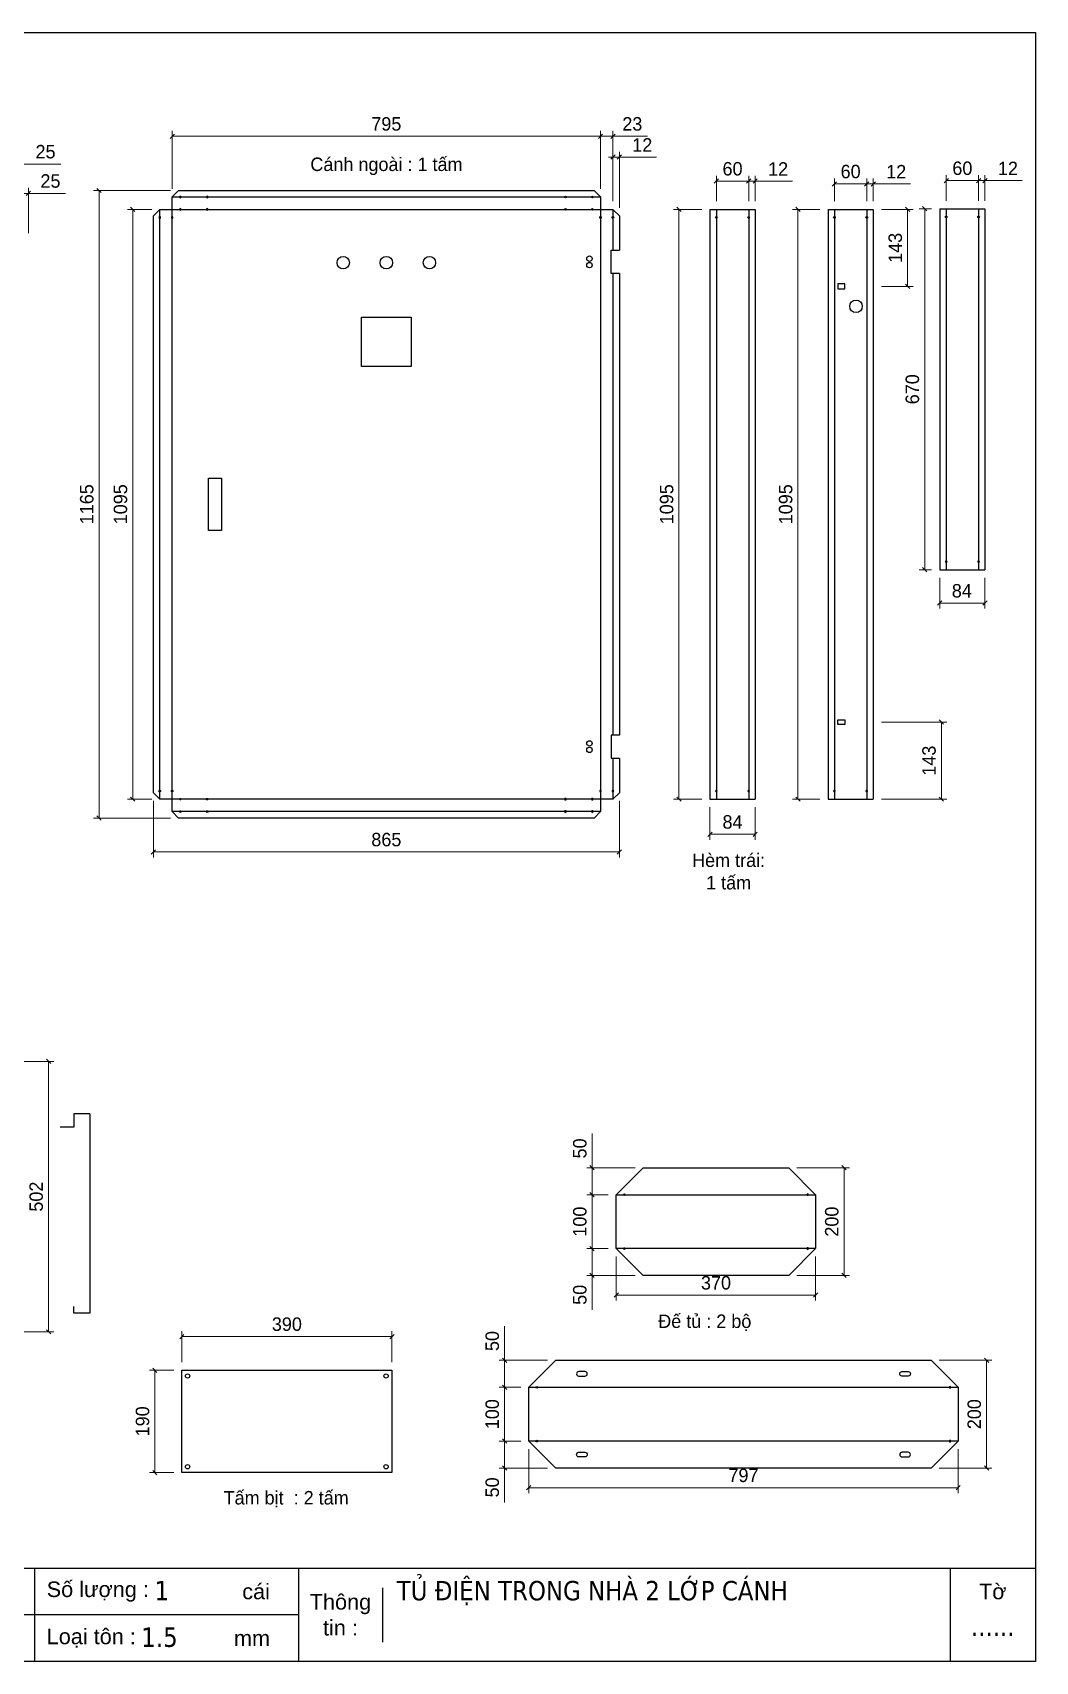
# Model space of a CAD drawing. Header units: millimetres. Extents: x 0 to 4277, y 0 to 3024.
# Drawn here: x 2415 to 4277, y 0 to 3024 of the extents above; entities that cross this region are included whole.
import ezdxf
from ezdxf.enums import TextEntityAlignment as Align

# ---------------------------------------------------------------- set-up
doc = ezdxf.new("R2010")
doc.units = ezdxf.units.MM
doc.layers.add('CNC', color=7, linetype='Continuous')
doc.layers.add('DIM', color=253, linetype='Continuous')
doc.styles.add('Arial', font='arial.ttf')
doc.styles.add('Tahoma (Input Text)', font='tahoma.ttf')
doc.dimstyles.new('Dim-25', dxfattribs={"dimtxt": 25, "dimasz": 8, "dimexe": 10, "dimexo": 15, "dimgap": 10, "dimtad": 1, "dimdec": 0, "dimtxsty": 'Standard', "dimblk": 'OBLIQUE', "dimcen": 10, "dimclrd": 5, "dimclre": 5, "dimclrt": 3, "dimazin": 3, "dimtfac": 1, "dimtdec": 0, "dimtmove": 0, "dimatfit": 3, "dimldrblk": 'OBLIQUE', "dimlwd": 9, "dimlwe": 9})

# ---------------------------------------------------------------- blocks, each defined once
blk = doc.blocks.new('khungtenAsean2')
at = {"color": 7}
for p, q in [((2970, -1980), (0, -1980)), ((1680, -1980), (1680, -2100)), ((2020, -1980), (2020, -2100)), ((2860, -1980), (2860, -2100)), ((2128.3, -2005), (2128.3, -2075)), ((2020, -2040), (0, -2040))]:
    blk.add_line(p, q, dxfattribs=at)
blk.add_lwpolyline([(0, 0), (2970, 0), (2970, -2100), (0, -2100)], close=True, dxfattribs=at)
at = {"color": 2, "char_height": 20, "style": 'Arial'}
for s, insert, width, attachment_point in [('  Số lượng :', (1680, -2010), 917.634, 4), ('cái', (1947.6, -2010), 917.634, 4), ('Thông\\Ptin :', (2074.2, -2040), 108.311, 5), ('Tờ', (2915, -2010), 110, 5), ('  Loại tôn :', (1680, -2070), 917.634, 4), ('mm', (1936.9, -2070), 917.634, 4)]:
    blk.add_mtext(s, dxfattribs=dict(at, insert=insert, width=width, attachment_point=attachment_point))
at = {"color": 1, "style": 'Tahoma (Input Text)', "flags": 8}
for tag, p in [('#03', (506.6, -2019.3)), ('#01', (137.1, -2021.3)), ('#05', (1106.6, -2021.3)), ('#07', (1834.7, -2021.3)), ('#09', (2146.7, -2021.3)), ('#02', (98.5, -2081.3)), ('#04', (486.1, -2081.3)), ('#06', (1065.3, -2081.3)), ('#08', (1817.4, -2081.3)), ('#10', (2146.7, -2081.3))]:
    blk.add_attdef(tag, p, '', height=25, dxfattribs=at)
blk.add_attdef('#11', text='', height=25, dxfattribs=at).set_placement((2915, -2067.3), align=Align.CENTER)
blk = doc.blocks.new('*D15')
at = {"color": 0, "linetype": 'ByBlock', "lineweight": -2}
for p, q in [((2361.5, 2783.9), (2353.5, 2775.9)), ((2378.5, 2775.9), (2386.5, 2783.9))]:
    blk.add_line(p, q, dxfattribs=at)
at = {"layer": 'Defpoints', "color": 0, "transparency": 16777216}
for p in [(2382.5, 2779.9), (2357.5, 2661.8), (2382.5, 2661.8)]:
    blk.add_point(p, dxfattribs=at)
at = {"layer": 'DIM', "color": 5, "lineweight": 9, "transparency": 16777216}
for p, q in [((2357.5, 2676.8), (2357.5, 2789.9)), ((2382.5, 2676.8), (2382.5, 2789.9)), ((2357.5, 2779.9), (2382.5, 2779.9)), ((2382.5, 2779.9), (2467.6, 2779.9))]:
    blk.add_line(p, q, dxfattribs=at)
at = {"layer": 'DIM', "color": 3, "transparency": 16777216, "insert": (2439.4, 2802.7), "char_height": 25, "attachment_point": 5}
blk.add_mtext('25', dxfattribs=at)
blk = doc.blocks.new('_Oblique')
at = {"color": 0, "linetype": 'ByBlock', "lineweight": -2}
blk.add_line((-0.5, -0.5), (0.5, 0.5), dxfattribs=at)
blk = doc.blocks.new('*D16')
at = {"color": 0, "linetype": 'ByBlock', "lineweight": -2}
for p, q in [((2386.5, 2729.5), (2378.5, 2721.5)), ((2403.5, 2721.5), (2411.5, 2729.5))]:
    blk.add_line(p, q, dxfattribs=at)
at = {"layer": 'Defpoints', "color": 0, "transparency": 16777216}
for p in [(2407.5, 2725.5), (2382.5, 2661.8), (2407.5, 2636.8)]:
    blk.add_point(p, dxfattribs=at)
at = {"layer": 'DIM', "color": 5, "lineweight": 9, "transparency": 16777216}
for p, q in [((2382.5, 2676.8), (2382.5, 2735.5)), ((2382.5, 2725.5), (2407.5, 2725.5)), ((2407.5, 2651.8), (2407.5, 2735.5)), ((2407.5, 2725.5), (2476.7, 2725.5))]:
    blk.add_line(p, q, dxfattribs=at)
at = {"layer": 'DIM', "color": 3, "transparency": 16777216, "insert": (2448.5, 2748.3), "char_height": 25, "attachment_point": 5}
blk.add_mtext('25', dxfattribs=at)
blk = doc.blocks.new('f3daunguoc')
at = {"layer": 'CNC', "color": 2, "lineweight": -3}
blk.add_circle((0, 0), 1.5, dxfattribs=at)
blk = doc.blocks.new('*D22')
at = {"color": 0, "linetype": 'ByBlock', "lineweight": -2}
for p, q in [((3488.5, 2788.8), (3496.5, 2796.8)), ((3508.5, 2796.8), (3500.5, 2788.8))]:
    blk.add_line(p, q, dxfattribs=at)
at = {"layer": 'Defpoints', "color": 0, "transparency": 16777216}
for p in [(3504.5, 2792.8), (3492.5, 2695.8), (3504.5, 2683.8)]:
    blk.add_point(p, dxfattribs=at)
at = {"layer": 'DIM', "color": 5, "lineweight": 9, "transparency": 16777216}
for p, q in [((3492.5, 2792.8), (3484.5, 2792.8)), ((3492.5, 2710.8), (3492.5, 2802.8)), ((3492.5, 2792.8), (3504.5, 2792.8)), ((3504.5, 2698.8), (3504.5, 2802.8)), ((3504.5, 2792.8), (3573.7, 2792.8))]:
    blk.add_line(p, q, dxfattribs=at)
at = {"layer": 'DIM', "color": 3, "transparency": 16777216, "insert": (3547.1, 2815.4), "char_height": 25, "attachment_point": 5}
blk.add_mtext('12', dxfattribs=at)
blk = doc.blocks.new('*D23')
at = {"color": 0, "linetype": 'ByBlock', "lineweight": -2}
for p, q in [((3473.5, 2835.5), (3465.5, 2827.5)), ((3488.5, 2827.5), (3496.5, 2835.5))]:
    blk.add_line(p, q, dxfattribs=at)
at = {"layer": 'Defpoints', "color": 0, "transparency": 16777216}
for p in [(3492.5, 2831.5), (3469.5, 2718.8), (3492.5, 2695.8)]:
    blk.add_point(p, dxfattribs=at)
at = {"layer": 'DIM', "color": 5, "lineweight": 9, "transparency": 16777216}
for p, q in [((3469.5, 2733.8), (3469.5, 2841.5)), ((3469.5, 2831.5), (3492.5, 2831.5)), ((3492.5, 2710.8), (3492.5, 2841.5)), ((3492.5, 2831.5), (3556.7, 2831.5))]:
    blk.add_line(p, q, dxfattribs=at)
at = {"layer": 'DIM', "color": 3, "transparency": 16777216, "insert": (3528.6, 2854.3), "char_height": 25, "attachment_point": 5}
blk.add_mtext('23', dxfattribs=at)
blk = doc.blocks.new('*D24')
at = {"color": 0, "linetype": 'ByBlock', "lineweight": -2}
for p, q in [((2678.5, 2835.5), (2670.5, 2827.5)), ((3465.5, 2827.5), (3473.5, 2835.5))]:
    blk.add_line(p, q, dxfattribs=at)
at = {"layer": 'Defpoints', "color": 0, "transparency": 16777216}
for p in [(2674.5, 2831.5), (2674.5, 2718.8), (3469.5, 2718.8)]:
    blk.add_point(p, dxfattribs=at)
at = {"layer": 'DIM', "color": 5, "lineweight": 9, "transparency": 16777216}
for p, q in [((2674.5, 2733.8), (2674.5, 2841.5)), ((3469.5, 2831.5), (2674.5, 2831.5)), ((3469.5, 2733.8), (3469.5, 2841.5))]:
    blk.add_line(p, q, dxfattribs=at)
at = {"layer": 'DIM', "color": 3, "transparency": 16777216, "insert": (3072, 2854.3), "char_height": 25, "attachment_point": 5}
blk.add_mtext('795', dxfattribs=at)
blk = doc.blocks.new('*D25')
at = {"color": 0, "linetype": 'ByBlock', "lineweight": -2}
for p, q in [((2542.7, 2726.8), (2534.7, 2734.8)), ((2534.7, 1569.8), (2542.7, 1561.8))]:
    blk.add_line(p, q, dxfattribs=at)
at = {"layer": 'Defpoints', "color": 0, "transparency": 16777216}
for p in [(2686.6, 2730.8), (2538.7, 1565.8), (2686.6, 1565.8)]:
    blk.add_point(p, dxfattribs=at)
at = {"layer": 'DIM', "color": 5, "lineweight": 9, "transparency": 16777216}
for p, q in [((2671.6, 2730.8), (2528.7, 2730.8)), ((2538.7, 2730.8), (2538.7, 1565.8)), ((2671.6, 1565.8), (2528.7, 1565.8))]:
    blk.add_line(p, q, dxfattribs=at)
at = {"layer": 'DIM', "color": 3, "transparency": 16777216, "insert": (2516, 2148.3), "char_height": 25, "attachment_point": 5, "rotation": 90}
blk.add_mtext('1165', dxfattribs=at)
blk = doc.blocks.new('*D26')
at = {"color": 0, "linetype": 'ByBlock', "lineweight": -2}
for p, q in [((2605.4, 2691.8), (2597.4, 2699.8)), ((2597.4, 1604.8), (2605.4, 1596.8))]:
    blk.add_line(p, q, dxfattribs=at)
at = {"layer": 'Defpoints', "color": 0, "transparency": 16777216}
for p in [(2601.4, 2695.8), (2651.5, 2695.8), (2651.5, 1600.8)]:
    blk.add_point(p, dxfattribs=at)
at = {"layer": 'DIM', "color": 5, "lineweight": 9, "transparency": 16777216}
for p, q in [((2636.5, 2695.8), (2591.4, 2695.8)), ((2601.4, 1600.8), (2601.4, 2695.8)), ((2636.5, 1600.8), (2591.4, 1600.8))]:
    blk.add_line(p, q, dxfattribs=at)
at = {"layer": 'DIM', "color": 3, "transparency": 16777216, "insert": (2578.6, 2148.3), "char_height": 25, "attachment_point": 5, "rotation": 90}
blk.add_mtext('1095', dxfattribs=at)
blk = doc.blocks.new('*D27')
at = {"color": 0, "linetype": 'ByBlock', "lineweight": -2}
for p, q in [((2643.5, 1506.8), (2635.5, 1498.8)), ((3500.5, 1498.8), (3508.5, 1506.8))]:
    blk.add_line(p, q, dxfattribs=at)
at = {"layer": 'Defpoints', "color": 0, "transparency": 16777216}
for p in [(2639.5, 1612.8), (3504.5, 1612.8), (3504.5, 1502.8)]:
    blk.add_point(p, dxfattribs=at)
at = {"layer": 'DIM', "color": 5, "lineweight": 9, "transparency": 16777216}
for p, q in [((2639.5, 1597.8), (2639.5, 1492.8)), ((3504.5, 1597.8), (3504.5, 1492.8)), ((2639.5, 1502.8), (3504.5, 1502.8))]:
    blk.add_line(p, q, dxfattribs=at)
at = {"layer": 'DIM', "color": 3, "transparency": 16777216, "insert": (3072, 1525.6), "char_height": 25, "attachment_point": 5}
blk.add_mtext('865', dxfattribs=at)
blk = doc.blocks.new('*D28')
at = {"color": 0, "linetype": 'ByBlock', "lineweight": -2}
for p, q in [((3959.8, 2739.1), (3967.8, 2747.1)), ((3979.8, 2747.1), (3971.8, 2739.1))]:
    blk.add_line(p, q, dxfattribs=at)
at = {"layer": 'Defpoints', "color": 0, "transparency": 16777216}
for p in [(3975.8, 2743.1), (3963.8, 2695.8), (3975.8, 2695.8)]:
    blk.add_point(p, dxfattribs=at)
at = {"layer": 'DIM', "color": 5, "lineweight": 9, "transparency": 16777216}
for p, q in [((3963.8, 2710.8), (3963.8, 2753.1)), ((3975.8, 2710.8), (3975.8, 2753.1)), ((3963.8, 2743.1), (3955.8, 2743.1)), ((3963.8, 2743.1), (3975.8, 2743.1)), ((3975.8, 2743.1), (4045, 2743.1))]:
    blk.add_line(p, q, dxfattribs=at)
at = {"layer": 'DIM', "color": 3, "transparency": 16777216, "insert": (4018.4, 2765.7), "char_height": 25, "attachment_point": 5}
blk.add_mtext('12', dxfattribs=at)
blk = doc.blocks.new('*D29')
at = {"color": 0, "linetype": 'ByBlock', "lineweight": -2}
for p, q in [((3907.8, 2747.1), (3899.8, 2739.1)), ((3959.8, 2739.1), (3967.8, 2747.1))]:
    blk.add_line(p, q, dxfattribs=at)
at = {"layer": 'Defpoints', "color": 0, "transparency": 16777216}
for p in [(3903.8, 2743.1), (3903.8, 2695.8), (3963.8, 2695.8)]:
    blk.add_point(p, dxfattribs=at)
at = {"layer": 'DIM', "color": 5, "lineweight": 9, "transparency": 16777216}
for p, q in [((3903.8, 2710.8), (3903.8, 2753.1)), ((3963.8, 2710.8), (3963.8, 2753.1)), ((3963.8, 2743.1), (3903.8, 2743.1))]:
    blk.add_line(p, q, dxfattribs=at)
at = {"layer": 'DIM', "color": 3, "transparency": 16777216, "insert": (3933.8, 2765.9), "char_height": 25, "attachment_point": 5}
blk.add_mtext('60', dxfattribs=at)
blk = doc.blocks.new('*D30')
at = {"color": 0, "linetype": 'ByBlock', "lineweight": -2}
for p, q in [((3740.6, 2744.3), (3748.6, 2752.3)), ((3760.6, 2752.3), (3752.6, 2744.3))]:
    blk.add_line(p, q, dxfattribs=at)
at = {"layer": 'Defpoints', "color": 0, "transparency": 16777216}
for p in [(3756.6, 2748.3), (3744.6, 2695.8), (3756.6, 2695.8)]:
    blk.add_point(p, dxfattribs=at)
at = {"layer": 'DIM', "color": 5, "lineweight": 9, "transparency": 16777216}
for p, q in [((3744.6, 2710.8), (3744.6, 2758.3)), ((3756.6, 2710.8), (3756.6, 2758.3)), ((3744.6, 2748.3), (3736.6, 2748.3)), ((3744.6, 2748.3), (3756.6, 2748.3)), ((3756.6, 2748.3), (3825.8, 2748.3))]:
    blk.add_line(p, q, dxfattribs=at)
at = {"layer": 'DIM', "color": 3, "transparency": 16777216, "insert": (3799.2, 2770.8), "char_height": 25, "attachment_point": 5}
blk.add_mtext('12', dxfattribs=at)
blk = doc.blocks.new('*D31')
at = {"color": 0, "linetype": 'ByBlock', "lineweight": -2}
for p, q in [((3688.6, 2752.3), (3680.6, 2744.3)), ((3740.6, 2744.3), (3748.6, 2752.3))]:
    blk.add_line(p, q, dxfattribs=at)
at = {"layer": 'Defpoints', "color": 0, "transparency": 16777216}
for p in [(3684.6, 2748.3), (3684.6, 2695.8), (3744.6, 2695.8)]:
    blk.add_point(p, dxfattribs=at)
at = {"layer": 'DIM', "color": 5, "lineweight": 9, "transparency": 16777216}
for p, q in [((3684.6, 2710.8), (3684.6, 2758.3)), ((3744.6, 2710.8), (3744.6, 2758.3)), ((3744.6, 2748.3), (3684.6, 2748.3))]:
    blk.add_line(p, q, dxfattribs=at)
at = {"layer": 'DIM', "color": 3, "transparency": 16777216, "insert": (3714.6, 2771), "char_height": 25, "attachment_point": 5}
blk.add_mtext('60', dxfattribs=at)
blk = doc.blocks.new('*D32')
at = {"color": 0, "linetype": 'ByBlock', "lineweight": -2}
for p, q in [((3619.2, 2691.8), (3611.2, 2699.8)), ((3611.2, 1604.8), (3619.2, 1596.8))]:
    blk.add_line(p, q, dxfattribs=at)
at = {"layer": 'Defpoints', "color": 0, "transparency": 16777216}
for p in [(3672.6, 2695.8), (3615.2, 1600.8), (3672.6, 1600.8)]:
    blk.add_point(p, dxfattribs=at)
at = {"layer": 'DIM', "color": 5, "lineweight": 9, "transparency": 16777216}
for p, q in [((3657.6, 2695.8), (3605.2, 2695.8)), ((3615.2, 2695.8), (3615.2, 1600.8)), ((3657.6, 1600.8), (3605.2, 1600.8))]:
    blk.add_line(p, q, dxfattribs=at)
at = {"layer": 'DIM', "color": 3, "transparency": 16777216, "insert": (3592.4, 2148.3), "char_height": 25, "attachment_point": 5, "rotation": 90}
blk.add_mtext('1095', dxfattribs=at)
blk = doc.blocks.new('*D33')
at = {"color": 0, "linetype": 'ByBlock', "lineweight": -2}
for p, q in [((3840, 2691.8), (3832, 2699.8)), ((3832, 1604.8), (3840, 1596.8))]:
    blk.add_line(p, q, dxfattribs=at)
at = {"layer": 'Defpoints', "color": 0, "transparency": 16777216}
for p in [(3891.8, 2695.8), (3836, 1600.8), (3891.8, 1600.8)]:
    blk.add_point(p, dxfattribs=at)
at = {"layer": 'DIM', "color": 5, "lineweight": 9, "transparency": 16777216}
for p, q in [((3876.8, 2695.8), (3826, 2695.8)), ((3836, 2695.8), (3836, 1600.8)), ((3876.8, 1600.8), (3826, 1600.8))]:
    blk.add_line(p, q, dxfattribs=at)
at = {"layer": 'DIM', "color": 3, "transparency": 16777216, "insert": (3813.3, 2148.3), "char_height": 25, "attachment_point": 5, "rotation": 90}
blk.add_mtext('1095', dxfattribs=at)
blk = doc.blocks.new('*D34')
at = {"color": 0, "linetype": 'ByBlock', "lineweight": -2}
for p, q in [((4167.2, 2745.3), (4175.2, 2753.3)), ((4187.2, 2753.3), (4179.2, 2745.3))]:
    blk.add_line(p, q, dxfattribs=at)
at = {"layer": 'Defpoints', "color": 0, "transparency": 16777216}
for p in [(4183.2, 2749.3), (4171.2, 2696.8), (4183.2, 2696.8)]:
    blk.add_point(p, dxfattribs=at)
at = {"layer": 'DIM', "color": 5, "lineweight": 9, "transparency": 16777216}
for p, q in [((4171.2, 2711.8), (4171.2, 2759.3)), ((4183.2, 2711.8), (4183.2, 2759.3)), ((4171.2, 2749.3), (4163.2, 2749.3)), ((4171.2, 2749.3), (4183.2, 2749.3)), ((4183.2, 2749.3), (4252.4, 2749.3))]:
    blk.add_line(p, q, dxfattribs=at)
at = {"layer": 'DIM', "color": 3, "transparency": 16777216, "insert": (4225.8, 2771.8), "char_height": 25, "attachment_point": 5}
blk.add_mtext('12', dxfattribs=at)
blk = doc.blocks.new('*D35')
at = {"color": 0, "linetype": 'ByBlock', "lineweight": -2}
for p, q in [((4115.2, 2753.3), (4107.2, 2745.3)), ((4167.2, 2745.3), (4175.2, 2753.3))]:
    blk.add_line(p, q, dxfattribs=at)
at = {"layer": 'Defpoints', "color": 0, "transparency": 16777216}
for p in [(4111.2, 2749.3), (4111.2, 2696.8), (4171.2, 2696.8)]:
    blk.add_point(p, dxfattribs=at)
at = {"layer": 'DIM', "color": 5, "lineweight": 9, "transparency": 16777216}
for p, q in [((4111.2, 2711.8), (4111.2, 2759.3)), ((4171.2, 2711.8), (4171.2, 2759.3)), ((4171.2, 2749.3), (4111.2, 2749.3))]:
    blk.add_line(p, q, dxfattribs=at)
at = {"layer": 'DIM', "color": 3, "transparency": 16777216, "insert": (4141.2, 2772), "char_height": 25, "attachment_point": 5}
blk.add_mtext('60', dxfattribs=at)
blk = doc.blocks.new('*D36')
at = {"color": 0, "linetype": 'ByBlock', "lineweight": -2}
for p, q in [((4075.3, 2692.8), (4067.3, 2700.8)), ((4067.3, 2030.8), (4075.3, 2022.8))]:
    blk.add_line(p, q, dxfattribs=at)
at = {"layer": 'Defpoints', "color": 0, "transparency": 16777216}
for p in [(4099.2, 2696.8), (4071.3, 2026.8), (4099.2, 2026.8)]:
    blk.add_point(p, dxfattribs=at)
at = {"layer": 'DIM', "color": 5, "lineweight": 9, "transparency": 16777216}
for p, q in [((4084.2, 2696.8), (4061.3, 2696.8)), ((4071.3, 2696.8), (4071.3, 2026.8)), ((4084.2, 2026.8), (4061.3, 2026.8))]:
    blk.add_line(p, q, dxfattribs=at)
at = {"layer": 'DIM', "color": 3, "transparency": 16777216, "insert": (4048.5, 2361.8), "char_height": 25, "attachment_point": 5, "rotation": 90}
blk.add_mtext('670', dxfattribs=at)
blk = doc.blocks.new('*D37')
at = {"color": 0, "linetype": 'ByBlock', "lineweight": -2}
for p, q in [((4106.2, 1739.8), (4098.2, 1747.8)), ((4098.2, 1604.8), (4106.2, 1596.8))]:
    blk.add_line(p, q, dxfattribs=at)
at = {"layer": 'Defpoints', "color": 0, "transparency": 16777216}
for p in [(3975.8, 1743.8), (4102.2, 1743.8), (3975.8, 1600.8)]:
    blk.add_point(p, dxfattribs=at)
at = {"layer": 'DIM', "color": 5, "lineweight": 9, "transparency": 16777216}
for p, q in [((3990.8, 1743.8), (4112.2, 1743.8)), ((4102.2, 1600.8), (4102.2, 1743.8)), ((3990.8, 1600.8), (4112.2, 1600.8))]:
    blk.add_line(p, q, dxfattribs=at)
at = {"layer": 'DIM', "color": 3, "transparency": 16777216, "insert": (4079.4, 1672.3), "char_height": 25, "attachment_point": 5, "rotation": 90}
blk.add_mtext('143', dxfattribs=at)
blk = doc.blocks.new('*D38')
at = {"color": 0, "linetype": 'ByBlock', "lineweight": -2}
for p, q in [((4043.6, 2691.8), (4035.6, 2699.8)), ((4035.6, 2556.8), (4043.6, 2548.8))]:
    blk.add_line(p, q, dxfattribs=at)
at = {"layer": 'Defpoints', "color": 0, "transparency": 16777216}
for p in [(3975.8, 2695.8), (4039.6, 2695.8), (3975.8, 2552.8)]:
    blk.add_point(p, dxfattribs=at)
at = {"layer": 'DIM', "color": 5, "lineweight": 9, "transparency": 16777216}
for p, q in [((3990.8, 2695.8), (4049.6, 2695.8)), ((4039.6, 2552.8), (4039.6, 2695.8)), ((3990.8, 2552.8), (4049.6, 2552.8))]:
    blk.add_line(p, q, dxfattribs=at)
at = {"layer": 'DIM', "color": 3, "transparency": 16777216, "insert": (4016.8, 2624.3), "char_height": 25, "attachment_point": 5, "rotation": 90}
blk.add_mtext('143', dxfattribs=at)
blk = doc.blocks.new('*D39')
at = {"color": 0, "linetype": 'ByBlock', "lineweight": -2}
for p, q in [((3676.6, 1539.6), (3668.6, 1531.6)), ((3752.6, 1531.6), (3760.6, 1539.6))]:
    blk.add_line(p, q, dxfattribs=at)
at = {"layer": 'Defpoints', "color": 0, "transparency": 16777216}
for p in [(3672.6, 1600.8), (3756.6, 1600.8), (3756.6, 1535.6)]:
    blk.add_point(p, dxfattribs=at)
at = {"layer": 'DIM', "color": 5, "lineweight": 9, "transparency": 16777216}
for p, q in [((3672.6, 1585.8), (3672.6, 1525.6)), ((3756.6, 1585.8), (3756.6, 1525.6)), ((3672.6, 1535.6), (3756.6, 1535.6))]:
    blk.add_line(p, q, dxfattribs=at)
at = {"layer": 'DIM', "color": 3, "transparency": 16777216, "insert": (3714.6, 1558.4), "char_height": 25, "attachment_point": 5}
blk.add_mtext('84', dxfattribs=at)
blk = doc.blocks.new('*D40')
at = {"color": 0, "linetype": 'ByBlock', "lineweight": -2}
for p, q in [((4103.2, 1968.8), (4095.2, 1960.8)), ((4179.2, 1960.8), (4187.2, 1968.8))]:
    blk.add_line(p, q, dxfattribs=at)
at = {"layer": 'Defpoints', "color": 0, "transparency": 16777216}
for p in [(4099.2, 2026.8), (4183.2, 2026.8), (4183.2, 1964.8)]:
    blk.add_point(p, dxfattribs=at)
at = {"layer": 'DIM', "color": 5, "lineweight": 9, "transparency": 16777216}
for p, q in [((4099.2, 2011.8), (4099.2, 1954.8)), ((4183.2, 2011.8), (4183.2, 1954.8)), ((4099.2, 1964.8), (4183.2, 1964.8))]:
    blk.add_line(p, q, dxfattribs=at)
at = {"layer": 'DIM', "color": 3, "transparency": 16777216, "insert": (4140.2, 1987.5), "char_height": 25, "attachment_point": 5}
blk.add_mtext('84', dxfattribs=at)
blk = doc.blocks.new('*D53')
at = {"color": 0, "linetype": 'ByBlock', "lineweight": -2}
for p, q in [((2449, 1109.9), (2441, 1117.9)), ((2441, 615.9), (2449, 607.9))]:
    blk.add_line(p, q, dxfattribs=at)
at = {"layer": 'Defpoints', "color": 0, "transparency": 16777216}
for p in [(2244, 1113.9), (2269, 611.9), (2445, 611.9)]:
    blk.add_point(p, dxfattribs=at)
at = {"layer": 'DIM', "color": 5, "lineweight": 9, "transparency": 16777216}
for p, q in [((2259, 1113.9), (2455, 1113.9)), ((2445, 1113.9), (2445, 611.9)), ((2284, 611.9), (2455, 611.9))]:
    blk.add_line(p, q, dxfattribs=at)
at = {"layer": 'DIM', "color": 3, "transparency": 16777216, "insert": (2422.2, 862.9), "char_height": 25, "attachment_point": 5, "rotation": 90}
blk.add_mtext('502', dxfattribs=at)
blk = doc.blocks.new('*D57')
at = {"color": 0, "linetype": 'ByBlock', "lineweight": -2}
for p, q in [((2696.4, 607.2), (2688.4, 599.2)), ((3078.4, 599.2), (3086.4, 607.2))]:
    blk.add_line(p, q, dxfattribs=at)
at = {"layer": 'Defpoints', "color": 0, "ltscale": 3, "transparency": 16777216}
for p in [(3082.4, 603.2), (2692.4, 540.7), (3082.4, 540.7)]:
    blk.add_point(p, dxfattribs=at)
at = {"layer": 'DIM', "color": 5, "lineweight": 9, "ltscale": 3, "transparency": 16777216}
for p, q in [((2692.4, 555.7), (2692.4, 613.2)), ((3082.4, 555.7), (3082.4, 613.2)), ((2692.4, 603.2), (3082.4, 603.2))]:
    blk.add_line(p, q, dxfattribs=at)
at = {"layer": 'DIM', "color": 3, "ltscale": 3, "transparency": 16777216, "insert": (2887.4, 626), "char_height": 25, "attachment_point": 5}
blk.add_mtext('390', dxfattribs=at)
blk = doc.blocks.new('*D58')
at = {"color": 0, "linetype": 'ByBlock', "lineweight": -2}
for p, q in [((2646.3, 536.7), (2638.3, 544.7)), ((2638.3, 354.7), (2646.3, 346.7))]:
    blk.add_line(p, q, dxfattribs=at)
at = {"layer": 'Defpoints', "color": 0, "ltscale": 3, "transparency": 16777216}
for p in [(2692.4, 540.7), (2642.3, 350.7), (2692.4, 350.7)]:
    blk.add_point(p, dxfattribs=at)
at = {"layer": 'DIM', "color": 5, "lineweight": 9, "ltscale": 3, "transparency": 16777216}
for p, q in [((2677.4, 540.7), (2632.3, 540.7)), ((2642.3, 540.7), (2642.3, 350.7)), ((2677.4, 350.7), (2632.3, 350.7))]:
    blk.add_line(p, q, dxfattribs=at)
at = {"layer": 'DIM', "color": 3, "ltscale": 3, "transparency": 16777216, "insert": (2619.5, 445.7), "char_height": 25, "attachment_point": 5, "rotation": 90}
blk.add_mtext('190', dxfattribs=at)
blk = doc.blocks.new('*D59')
at = {"color": 0, "linetype": 'ByBlock', "lineweight": -2}
for p, q in [((3925.7, 912.5), (3917.7, 920.5)), ((3917.7, 720.5), (3925.7, 712.5))]:
    blk.add_line(p, q, dxfattribs=at)
at = {"layer": 'Defpoints', "color": 0, "transparency": 16777216}
for p in [(3818.9, 916.5), (3818.9, 716.5), (3921.7, 716.5)]:
    blk.add_point(p, dxfattribs=at)
at = {"layer": 'DIM', "color": 5, "lineweight": 9, "transparency": 16777216}
for p, q in [((3833.9, 916.5), (3931.7, 916.5)), ((3921.7, 916.5), (3921.7, 716.5)), ((3833.9, 716.5), (3931.7, 716.5))]:
    blk.add_line(p, q, dxfattribs=at)
at = {"layer": 'DIM', "color": 3, "transparency": 16777216, "insert": (3898.9, 816.5), "char_height": 25, "attachment_point": 5, "rotation": 90}
blk.add_mtext('200', dxfattribs=at)
blk = doc.blocks.new('*D60')
at = {"color": 0, "linetype": 'ByBlock', "lineweight": -2}
for p, q in [((3502.9, 684.1), (3494.9, 676.1)), ((3864.9, 676.1), (3872.9, 684.1))]:
    blk.add_line(p, q, dxfattribs=at)
at = {"layer": 'Defpoints', "color": 0, "transparency": 16777216}
for p in [(3498.9, 766.5), (3868.9, 766.5), (3868.9, 680.1)]:
    blk.add_point(p, dxfattribs=at)
at = {"layer": 'DIM', "color": 5, "lineweight": 9, "transparency": 16777216}
for p, q in [((3498.9, 751.5), (3498.9, 670.1)), ((3868.9, 751.5), (3868.9, 670.1)), ((3498.9, 680.1), (3868.9, 680.1))]:
    blk.add_line(p, q, dxfattribs=at)
at = {"layer": 'DIM', "color": 3, "transparency": 16777216, "insert": (3683.9, 702.8), "char_height": 25, "attachment_point": 5}
blk.add_mtext('370', dxfattribs=at)
blk = doc.blocks.new('*D61')
at = {"color": 0, "linetype": 'ByBlock', "lineweight": -2}
for p, q in [((3457.9, 862.5), (3449.9, 870.5)), ((3449.9, 770.5), (3457.9, 762.5))]:
    blk.add_line(p, q, dxfattribs=at)
at = {"layer": 'Defpoints', "color": 0, "transparency": 16777216}
for p in [(3498.9, 866.5), (3453.9, 766.5), (3498.9, 766.5)]:
    blk.add_point(p, dxfattribs=at)
at = {"layer": 'DIM', "color": 5, "lineweight": 9, "transparency": 16777216}
for p, q in [((3483.9, 866.5), (3443.9, 866.5)), ((3453.9, 866.5), (3453.9, 766.5)), ((3483.9, 766.5), (3443.9, 766.5))]:
    blk.add_line(p, q, dxfattribs=at)
at = {"layer": 'DIM', "color": 3, "transparency": 16777216, "insert": (3431.2, 816.5), "char_height": 25, "attachment_point": 5, "rotation": 90}
blk.add_mtext('100', dxfattribs=at)
blk = doc.blocks.new('*D62')
at = {"color": 0, "linetype": 'ByBlock', "lineweight": -2}
for p, q in [((3457.9, 912.5), (3449.9, 920.5)), ((3449.9, 870.5), (3457.9, 862.5))]:
    blk.add_line(p, q, dxfattribs=at)
at = {"layer": 'Defpoints', "color": 0, "transparency": 16777216}
for p in [(3453.9, 916.5), (3548.9, 916.5), (3498.9, 866.5)]:
    blk.add_point(p, dxfattribs=at)
at = {"layer": 'DIM', "color": 5, "lineweight": 9, "transparency": 16777216}
for p, q in [((3453.9, 916.5), (3453.9, 980.2)), ((3533.9, 916.5), (3443.9, 916.5)), ((3453.9, 866.5), (3453.9, 916.5)), ((3483.9, 866.5), (3443.9, 866.5))]:
    blk.add_line(p, q, dxfattribs=at)
at = {"layer": 'DIM', "color": 3, "transparency": 16777216, "insert": (3431.2, 952.4), "char_height": 25, "attachment_point": 5, "rotation": 90}
blk.add_mtext('50', dxfattribs=at)
blk = doc.blocks.new('*D63')
at = {"color": 0, "linetype": 'ByBlock', "lineweight": -2}
for p, q in [((3457.9, 762.5), (3449.9, 770.5)), ((3449.9, 720.5), (3457.9, 712.5))]:
    blk.add_line(p, q, dxfattribs=at)
at = {"layer": 'Defpoints', "color": 0, "transparency": 16777216}
for p in [(3498.9, 766.5), (3453.9, 716.5), (3548.9, 716.5)]:
    blk.add_point(p, dxfattribs=at)
at = {"layer": 'DIM', "color": 5, "lineweight": 9, "transparency": 16777216}
for p, q in [((3483.9, 766.5), (3443.9, 766.5)), ((3453.9, 766.5), (3453.9, 716.5)), ((3533.9, 716.5), (3443.9, 716.5)), ((3453.9, 716.5), (3453.9, 652.8))]:
    blk.add_line(p, q, dxfattribs=at)
at = {"layer": 'DIM', "color": 3, "transparency": 16777216, "insert": (3431.2, 680.6), "char_height": 25, "attachment_point": 5, "rotation": 90}
blk.add_mtext('50', dxfattribs=at)
blk = doc.blocks.new('*D64')
at = {"color": 0, "linetype": 'ByBlock', "lineweight": -2}
for p, q in [((4190.2, 555), (4182.2, 563)), ((4182.2, 363), (4190.2, 355))]:
    blk.add_line(p, q, dxfattribs=at)
at = {"layer": 'Defpoints', "color": 0, "transparency": 16777216}
for p in [(4083.4, 559), (4083.4, 359), (4186.2, 359)]:
    blk.add_point(p, dxfattribs=at)
at = {"layer": 'DIM', "color": 5, "lineweight": 9, "transparency": 16777216}
for p, q in [((4098.4, 559), (4196.2, 559)), ((4186.2, 559), (4186.2, 359)), ((4098.4, 359), (4196.2, 359))]:
    blk.add_line(p, q, dxfattribs=at)
at = {"layer": 'DIM', "color": 3, "transparency": 16777216, "insert": (4163.4, 459), "char_height": 25, "attachment_point": 5, "rotation": 90}
blk.add_mtext('200', dxfattribs=at)
blk = doc.blocks.new('*D65')
at = {"color": 0, "linetype": 'ByBlock', "lineweight": -2}
for p, q in [((3340.4, 326.5), (3332.4, 318.5)), ((4129.4, 318.5), (4137.4, 326.5))]:
    blk.add_line(p, q, dxfattribs=at)
at = {"layer": 'Defpoints', "color": 0, "transparency": 16777216}
for p in [(3336.4, 409), (4133.4, 409), (4133.4, 322.5)]:
    blk.add_point(p, dxfattribs=at)
at = {"layer": 'DIM', "color": 5, "lineweight": 9, "transparency": 16777216}
for p, q in [((3336.4, 394), (3336.4, 312.5)), ((4133.4, 394), (4133.4, 312.5)), ((3336.4, 322.5), (4133.4, 322.5))]:
    blk.add_line(p, q, dxfattribs=at)
at = {"layer": 'DIM', "color": 3, "transparency": 16777216, "insert": (3734.9, 345.3), "char_height": 25, "attachment_point": 5}
blk.add_mtext('797', dxfattribs=at)
blk = doc.blocks.new('*D66')
at = {"color": 0, "linetype": 'ByBlock', "lineweight": -2}
for p, q in [((3295.4, 505), (3287.4, 513)), ((3287.4, 413), (3295.4, 405))]:
    blk.add_line(p, q, dxfattribs=at)
at = {"layer": 'Defpoints', "color": 0, "transparency": 16777216}
for p in [(3336.4, 509), (3291.4, 409), (3336.4, 409)]:
    blk.add_point(p, dxfattribs=at)
at = {"layer": 'DIM', "color": 5, "lineweight": 9, "transparency": 16777216}
for p, q in [((3321.4, 509), (3281.4, 509)), ((3291.4, 509), (3291.4, 409)), ((3321.4, 409), (3281.4, 409))]:
    blk.add_line(p, q, dxfattribs=at)
at = {"layer": 'DIM', "color": 3, "transparency": 16777216, "insert": (3268.7, 459), "char_height": 25, "attachment_point": 5, "rotation": 90}
blk.add_mtext('100', dxfattribs=at)
blk = doc.blocks.new('*D67')
at = {"color": 0, "linetype": 'ByBlock', "lineweight": -2}
for p, q in [((3295.4, 555), (3287.4, 563)), ((3287.4, 513), (3295.4, 505))]:
    blk.add_line(p, q, dxfattribs=at)
at = {"layer": 'Defpoints', "color": 0, "transparency": 16777216}
for p in [(3291.4, 559), (3386.4, 559), (3336.4, 509)]:
    blk.add_point(p, dxfattribs=at)
at = {"layer": 'DIM', "color": 5, "lineweight": 9, "transparency": 16777216}
for p, q in [((3291.4, 559), (3291.4, 622.7)), ((3371.4, 559), (3281.4, 559)), ((3291.4, 509), (3291.4, 559)), ((3321.4, 509), (3281.4, 509))]:
    blk.add_line(p, q, dxfattribs=at)
at = {"layer": 'DIM', "color": 3, "transparency": 16777216, "insert": (3268.7, 594.8), "char_height": 25, "attachment_point": 5, "rotation": 90}
blk.add_mtext('50', dxfattribs=at)
blk = doc.blocks.new('*D68')
at = {"color": 0, "linetype": 'ByBlock', "lineweight": -2}
for p, q in [((3295.4, 405), (3287.4, 413)), ((3287.4, 363), (3295.4, 355))]:
    blk.add_line(p, q, dxfattribs=at)
at = {"layer": 'Defpoints', "color": 0, "transparency": 16777216}
for p in [(3336.4, 409), (3291.4, 359), (3386.4, 359)]:
    blk.add_point(p, dxfattribs=at)
at = {"layer": 'DIM', "color": 5, "lineweight": 9, "transparency": 16777216}
for p, q in [((3321.4, 409), (3281.4, 409)), ((3291.4, 409), (3291.4, 359)), ((3371.4, 359), (3281.4, 359)), ((3291.4, 359), (3291.4, 295.3))]:
    blk.add_line(p, q, dxfattribs=at)
at = {"layer": 'DIM', "color": 3, "transparency": 16777216, "insert": (3268.7, 323.1), "char_height": 25, "attachment_point": 5, "rotation": 90}
blk.add_mtext('50', dxfattribs=at)
blk = doc.blocks.new('ovan8.5x20')
at = {"layer": 'CNC', "color": 2, "lineweight": -3}
for p, q in [((5.7, 4.2), (-5.8, 4.2)), ((-5.8, -4.2), (5.7, -4.2))]:
    blk.add_line(p, q, dxfattribs=at)
for centre, start, end in [((-5.8, 0), 90, 270), ((5.7, 0), 270, 90)]:
    blk.add_arc(centre, 4.25, start, end, dxfattribs=at)

msp = doc.modelspace()

# ---------------------------------------------------------------- linework, layer by layer
at = {"color": 7}
for p, q in [((3672.6, 2695.8), (3672.6, 1600.8)), ((3672.6, 2695.8), (3756.6, 2695.8)), ((3684.6, 2695.8), (3684.6, 1600.8)), ((3744.6, 2695.8), (3744.6, 1600.8)), ((3756.6, 2695.8), (3756.6, 1600.8)), ((3891.8, 2695.8), (3891.8, 1600.8)), ((3891.8, 2695.8), (3975.8, 2695.8)), ((3903.8, 2695.8), (3903.8, 1600.8)), ((3963.8, 2695.8), (3963.8, 1600.8)), ((3975.8, 2695.8), (3975.8, 1600.8)), ((4099.2, 2696.8), (4099.2, 2026.8)), ((4099.2, 2696.8), (4183.2, 2696.8)), ((4111.2, 2696.8), (4111.2, 2026.8)), ((4171.2, 2696.8), (4171.2, 2026.8)), ((4183.2, 2696.8), (4183.2, 2026.8)), ((2521.8, 1016.7), (2491.8, 1016.7)), ((2491.8, 1016.7), (2491.8, 991.7)), ((2521.8, 1016.7), (2521.8, 646.7)), ((2491.8, 991.7), (2466.8, 991.7)), ((3498.9, 866.5), (3548.9, 916.5)), ((3548.9, 916.5), (3818.9, 916.5)), ((3818.9, 916.5), (3868.9, 866.5)), ((3498.9, 866.5), (3868.9, 866.5)), ((3498.9, 766.5), (3498.9, 866.5)), ((3868.9, 866.5), (3868.9, 766.5)), ((3868.9, 766.5), (3498.9, 766.5)), ((3498.9, 766.5), (3548.9, 716.5)), ((3868.9, 766.5), (3818.9, 716.5)), ((3818.9, 716.5), (3548.9, 716.5)), ((2491.8, 646.7), (2491.8, 658.7)), ((2521.8, 646.7), (2491.8, 646.7)), ((3336.4, 509), (3386.4, 559)), ((3386.4, 559), (4083.4, 559)), ((4083.4, 559), (4133.4, 509)), ((3336.4, 509), (4133.4, 509)), ((3336.4, 409), (3336.4, 509)), ((4133.4, 509), (4133.4, 409)), ((4133.4, 409), (3336.4, 409)), ((3336.4, 409), (3386.4, 359)), ((4133.4, 409), (4083.4, 359)), ((4083.4, 359), (3386.4, 359))]:
    msp.add_line(p, q, dxfattribs=at)
at = {"color": 2}
for p, q in [((4099.2, 2026.8), (4183.2, 2026.8)), ((3672.6, 1600.8), (3756.6, 1600.8)), ((3891.8, 1600.8), (3975.8, 1600.8))]:
    msp.add_line(p, q, dxfattribs=at)
at = {"color": 7}
for points in [[(3504.5, 1676.3), (3504.5, 1612.8), (3492.5, 1600.8), (3469.5, 1600.8), (3469.5, 1577.8), (3457.5, 1565.8), (2686.5, 1565.8), (2674.5, 1577.8), (2674.5, 1600.8), (2651.5, 1600.8), (2639.5, 1612.8), (2639.5, 2683.8), (2651.5, 2695.8), (2674.5, 2695.8), (2674.5, 2718.8), (2686.5, 2730.8), (3457.5, 2730.8), (3469.5, 2718.8), (3469.5, 2695.8), (3492.5, 2695.8), (3504.5, 2683.8), (3504.5, 2619.8)], [(2651.5, 1600.8), (2651.5, 2695.8)], [(2674.5, 2718.8), (3469.5, 2718.8)], [(3492.5, 2695.8), (3492.5, 2619.8)], [(3492.5, 2576.8), (3492.5, 1719.8)], [(3504.5, 2576.8), (3504.5, 1719.8)], [(3492.5, 1676.8), (3492.5, 1600.8)], [(3469.5, 1577.8), (2674.5, 1577.8)]]:
    msp.add_lwpolyline(points, dxfattribs=at)
for points in [[(2674.5, 2695.8), (3469.5, 2695.8), (3469.5, 1600.8), (2674.5, 1600.8)], [(2692.4, 540.7), (3082.4, 540.7), (3082.4, 350.7), (2692.4, 350.7)]]:
    msp.add_lwpolyline(points, close=True, dxfattribs=at)
at = {"color": 2}
for points in [[(3504.5, 2576.8), (3489.5, 2576.8), (3489.5, 2619.8), (3504.5, 2619.8)], [(3504.5, 1719.8), (3489.5, 1719.8), (3489.5, 1676.8), (3504.5, 1676.8)]]:
    msp.add_lwpolyline(points, dxfattribs=at)
for points in [[(3923.3, 2557.3), (3910.3, 2557.3), (3910.3, 2548.3), (3923.3, 2548.3)], [(2742, 2196.8), (2766, 2196.8), (2766, 2099.8), (2742, 2099.8)], [(3923.3, 1739.3), (3910.3, 1739.3), (3910.3, 1748.3), (3923.3, 1748.3)]]:
    msp.add_lwpolyline(points, close=True, dxfattribs=at)
at = {"color": 2, "ltscale": 3}
msp.add_lwpolyline([(3026, 2495.8), (3118, 2495.8), (3118, 2403.8), (3026, 2403.8)], close=True, dxfattribs=at)
at = {"color": 2}
for centre, radius in [((2992, 2596.8), 11.5), ((3072, 2596.8), 11.5), ((3152, 2596.8), 11.5), ((3449, 2604.3), 5), ((3449, 2592.3), 5), ((3943.8, 2515.8), 11.5), ((3449, 1704.3), 5), ((3449, 1692.3), 5)]:
    msp.add_circle(centre, radius, dxfattribs=at)
at = {"color": 7}
for centre in [(2703.1, 529.9), (3071.6, 529.9), (2703.1, 361.4), (3071.6, 361.4)]:
    msp.add_circle(centre, 4, dxfattribs=at)

# ---------------------------------------------------------------- block references
ref = msp.add_blockref('khungtenAsean2', (0, 3024), dxfattribs=dict(xscale=1.440000000002328, yscale=1.440000000002328, zscale=1.440000000002328))
ref.add_attrib('#11', '......', dxfattribs={"color": 1, "height": 36, "style": 'Tahoma (Input Text)'}).set_placement((4197.6, 47), align=Align.CENTER)
ref.add_attrib('#09', 'TỦ ĐIỆN TRONG NHÀ 2 LỚP CÁNH', (3091.3, 113.4), dxfattribs={"color": 1, "height": 36, "style": 'Tahoma (Input Text)'})
ref.add_attrib('#08', '1.5', (2617.1, 27), dxfattribs={"color": 1, "height": 36, "style": 'Tahoma (Input Text)'})
ref.add_attrib('#07', '1', (2641.9, 113.4), dxfattribs={"color": 1, "height": 36, "style": 'Tahoma (Input Text)'})
at = {"lineweight": -3, "xscale": -1}
for p, rotation in [((2689.5, 2718.8), 180), ((2689.5, 2695.8), 180), ((2739.5, 2718.8), 180), ((2739.5, 2695.8), 180), ((2651.5, 2680.8), 180), ((2674.5, 2680.8), 180), ((3853.9, 866.5), 90), ((3853.9, 766.5), 90), ((4118.4, 509), 90), ((4118.4, 409), 90)]:
    msp.add_blockref('f3daunguoc', p, dxfattribs=dict(at, rotation=rotation))
at = {"lineweight": -3}
for p, rotation in [((3404.5, 2718.8), 180), ((3404.5, 2695.8), 180), ((3454.5, 2718.8), 180), ((3454.5, 2695.8), 180), ((3469.5, 2680.8), 180), ((3492.5, 2680.8), 180), ((3684.6, 2680.8), 180), ((3744.6, 2680.8), 180), ((3903.8, 2680.8), 180), ((3963.8, 2680.8), 180), ((4111.2, 2681.8), 180), ((4171.2, 2681.8), 180), ((3513.9, 866.5), 270), ((3513.9, 766.5), 270), ((3351.4, 509), 270), ((3351.4, 409), 270)]:
    msp.add_blockref('f3daunguoc', p, dxfattribs=dict(at, rotation=rotation))
at = {"lineweight": -3, "xscale": -1}
for p in [(4111.2, 2041.8), (4171.2, 2041.8), (3469.5, 1615.8), (3492.5, 1615.8), (3684.6, 1615.8), (3744.6, 1615.8), (3903.8, 1615.8), (3963.8, 1615.8), (3404.5, 1600.8), (3404.5, 1577.8), (3454.5, 1600.8), (3454.5, 1577.8)]:
    msp.add_blockref('f3daunguoc', p, dxfattribs=at)
at = {"lineweight": -3}
for p in [(2651.5, 1615.8), (2674.5, 1615.8), (2689.5, 1600.8), (2689.5, 1577.8), (2739.5, 1600.8), (2739.5, 1577.8)]:
    msp.add_blockref('f3daunguoc', p, dxfattribs=at)
at = {"layer": 'CNC', "lineweight": -3, "rotation": 180}
msp.add_blockref('ovan8.5x20', (3434.9, 534), dxfattribs=at)
at = {"layer": 'CNC', "lineweight": -3, "xscale": -1, "rotation": 180}
msp.add_blockref('ovan8.5x20', (4034.9, 534), dxfattribs=at)
at = {"layer": 'CNC', "lineweight": -3, "xscale": -1}
msp.add_blockref('ovan8.5x20', (3434.9, 384), dxfattribs=at)
at = {"layer": 'CNC', "lineweight": -3}
msp.add_blockref('ovan8.5x20', (4034.9, 384), dxfattribs=at)

# ---------------------------------------------------------------- texts
at = {"color": 2, "char_height": 25, "attachment_point": 5}
for s, insert, width in [('Cánh ngoài : 1 tấm', (3072.2, 2775.7), 1270), ('Hèm trái: \\P1 tấm', (3707.3, 1466.4), 785), ('Đế tủ : 2 bộ', (3663.1, 628.8), 785), ('Tấm bịt  : 2 tấm', (2886, 301.1), 785)]:
    msp.add_mtext(s, dxfattribs=dict(at, insert=insert, width=width))

# ---------------------------------------------------------------- dimensions: what is measured, and where the dimension line sits
at = {"layer": 'DIM', "color": 2}
for base, p1, p2, picture, middle in [((2674.5, 2831.5), (3469.5, 2718.8), (2674.5, 2718.8), '*D24', (3072, 2854.3)), ((3492.5, 2831.5), (3469.5, 2718.8), (3492.5, 2695.8), '*D23', (3528.6, 2854.3)), ((3504.5, 2792.8), (3492.5, 2695.8), (3504.5, 2683.8), '*D22', (3547.1, 2815.4)), ((3684.6, 2748.3), (3744.6, 2695.8), (3684.6, 2695.8), '*D31', (3714.6, 2771)), ((3756.6, 2748.3), (3744.6, 2695.8), (3756.6, 2695.8), '*D30', (3799.2, 2770.8)), ((3903.8, 2743.1), (3963.8, 2695.8), (3903.8, 2695.8), '*D29', (3933.8, 2765.9)), ((3975.8, 2743.1), (3963.8, 2695.8), (3975.8, 2695.8), '*D28', (4018.4, 2765.7)), ((4111.2, 2749.3), (4171.2, 2696.8), (4111.2, 2696.8), '*D35', (4141.2, 2772)), ((4183.2, 2749.3), (4171.2, 2696.8), (4183.2, 2696.8), '*D34', (4225.8, 2771.8)), ((3504.5, 1502.8), (2639.5, 1612.8), (3504.5, 1612.8), '*D27', (3072, 1525.6)), ((3756.6, 1535.6), (3672.6, 1600.8), (3756.6, 1600.8), '*D39', (3714.6, 1558.4))]:
    dim = msp.add_linear_dim(base=base, p1=p1, p2=p2, dimstyle='Dim-25', dxfattribs=at)
    dim.commit()
    dim.dimension.update_dxf_attribs({"geometry": picture, "text_midpoint": middle})
at = {"layer": 'DIM', "color": 7}
for base, p1, p2, picture, middle in [((2382.5, 2779.9), (2357.5, 2661.8), (2382.5, 2661.8), '*D15', (2439.4, 2779.9)), ((2407.5, 2725.5), (2382.5, 2661.8), (2407.5, 2636.8), '*D16', (2448.5, 2725.5))]:
    dim = msp.add_linear_dim(base=base, p1=p1, p2=p2, angle=180, dimstyle='Dim-25', dxfattribs=at)
    dim.commit()
    dim.dimension.update_dxf_attribs({"geometry": picture, "text_midpoint": middle, "dimtype": 160})
at = {"layer": 'DIM', "color": 2}
for base, p1, p2, picture, middle in [((2538.7, 1565.8), (2686.6, 2730.8), (2686.6, 1565.8), '*D25', (2516, 2148.3)), ((2601.4, 2695.8), (2651.5, 1600.8), (2651.5, 2695.8), '*D26', (2578.6, 2148.3)), ((3615.2, 1600.8), (3672.6, 2695.8), (3672.6, 1600.8), '*D32', (3592.4, 2148.3)), ((3836, 1600.8), (3891.8, 2695.8), (3891.8, 1600.8), '*D33', (3813.3, 2148.3)), ((4039.6, 2695.8), (3975.8, 2552.8), (3975.8, 2695.8), '*D38', (4016.8, 2624.3)), ((4102.2, 1743.8), (3975.8, 1600.8), (3975.8, 1743.8), '*D37', (4079.4, 1672.3))]:
    dim = msp.add_linear_dim(base=base, p1=p1, p2=p2, angle=90, dimstyle='Dim-25', dxfattribs=at)
    dim.commit()
    dim.dimension.update_dxf_attribs({"geometry": picture, "text_midpoint": middle})
dim = msp.add_linear_dim(base=(4071.3, 2026.8), p1=(4099.2, 2696.8), p2=(4099.2, 2026.8), angle=90, dimstyle='Dim-25', dxfattribs=at)
dim.commit()
dim.dimension.update_dxf_attribs({"geometry": '*D36', "text_midpoint": (4071.3, 2361.8), "dimtype": 160})
dim = msp.add_linear_dim(base=(4183.2, 1964.8), p1=(4099.2, 2026.8), p2=(4183.2, 2026.8), dimstyle='Dim-25', dxfattribs=at)
dim.commit()
dim.dimension.update_dxf_attribs({"geometry": '*D40', "text_midpoint": (4140.2, 1964.8), "dimtype": 160})
at = {"layer": 'DIM', "color": 7}
for base, p1, p2, angle, picture, middle in [((2445, 611.9), (2244, 1113.9), (2269, 611.9), 270, '*D53', (2422.2, 862.9)), ((3453.9, 916.5), (3498.9, 866.5), (3548.9, 916.5), 90, '*D62', (3431.2, 952.4)), ((3921.7, 716.5), (3818.9, 916.5), (3818.9, 716.5), 90, '*D59', (3898.9, 816.5)), ((3453.9, 766.5), (3498.9, 866.5), (3498.9, 766.5), 90, '*D61', (3431.2, 816.5)), ((3453.9, 716.5), (3498.9, 766.5), (3548.9, 716.5), 90, '*D63', (3431.2, 680.6)), ((3291.4, 559), (3336.4, 509), (3386.4, 559), 90, '*D67', (3268.7, 594.8)), ((4186.2, 359), (4083.4, 559), (4083.4, 359), 90, '*D64', (4163.4, 459)), ((3291.4, 409), (3336.4, 509), (3336.4, 409), 90, '*D66', (3268.7, 459)), ((3291.4, 359), (3336.4, 409), (3386.4, 359), 90, '*D68', (3268.7, 323.1))]:
    dim = msp.add_linear_dim(base=base, p1=p1, p2=p2, angle=angle, dimstyle='Dim-25', dxfattribs=at)
    dim.commit()
    dim.dimension.update_dxf_attribs({"geometry": picture, "text_midpoint": middle})
for base, p1, p2, picture, middle in [((3868.9, 680.1), (3498.9, 766.5), (3868.9, 766.5), '*D60', (3683.9, 702.8)), ((4133.4, 322.5), (3336.4, 409), (4133.4, 409), '*D65', (3734.9, 345.3))]:
    dim = msp.add_linear_dim(base=base, p1=p1, p2=p2, dimstyle='Dim-25', dxfattribs=at)
    dim.commit()
    dim.dimension.update_dxf_attribs({"geometry": picture, "text_midpoint": middle})
at = {"layer": 'DIM', "color": 7, "ltscale": 3}
dim = msp.add_linear_dim(base=(3082.4, 603.2), p1=(2692.4, 540.7), p2=(3082.4, 540.7), dimstyle='Dim-25', dxfattribs=at)
dim.commit()
dim.dimension.update_dxf_attribs({"geometry": '*D57', "text_midpoint": (2887.4, 626)})
dim = msp.add_linear_dim(base=(2642.3, 350.7), p1=(2692.4, 540.7), p2=(2692.4, 350.7), angle=90, dimstyle='Dim-25', dxfattribs=at)
dim.commit()
dim.dimension.update_dxf_attribs({"geometry": '*D58', "text_midpoint": (2619.5, 445.7)})

doc.saveas('drawing.dxf')
